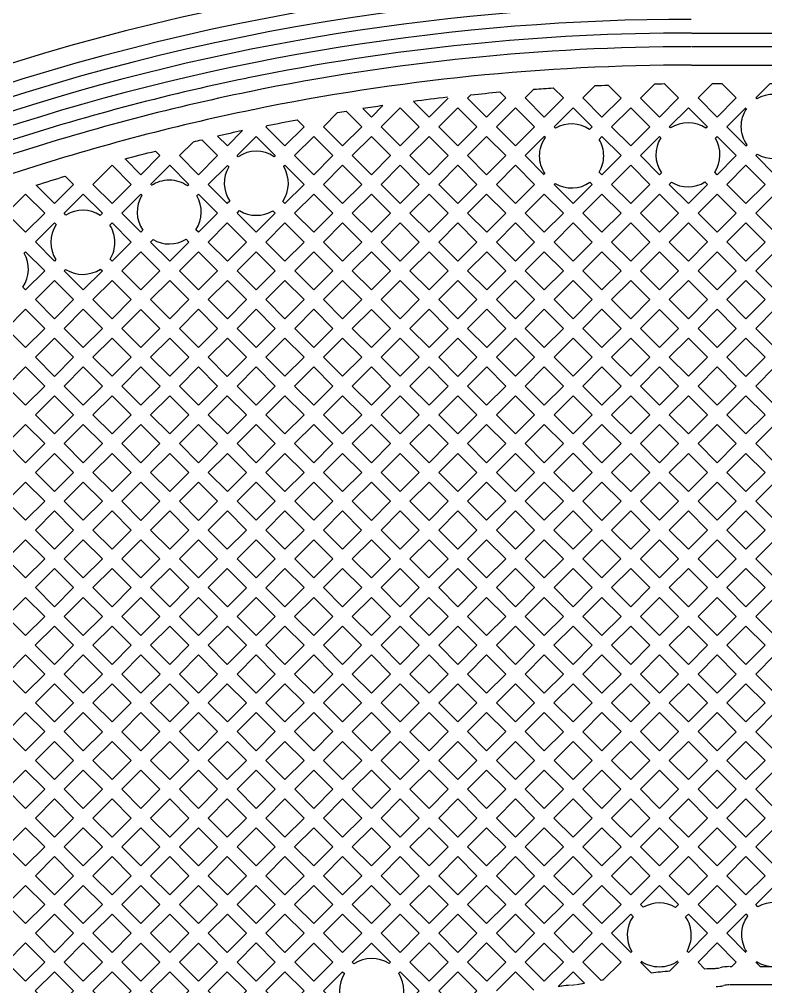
# Model space of a CAD drawing. Extents: x 1548 to 1929, y -174 to 95.
# Drawn here: x 1632.34 to 1636.48, y 47.54 to 52.91 of the extents above; entities that cross this region are included whole.
import ezdxf

# ---------------------------------------------------------------- set-up
doc = ezdxf.new("R2010")
doc.units = 0
doc.layers.add('gbr-dxf_layer0', color=7, linetype='Continuous')
doc.layers.add('gbr-outline-dxf_layer1', color=2, linetype='Continuous')

msp = doc.modelspace()

# ---------------------------------------------------------------- linework, layer by layer
at = {"layer": 'gbr-dxf_layer0'}
for p, q in [((1636.0673, 52.8322), (1664.4756, 52.8322)), ((1664.477, 52.756), (1636.0648, 52.756)), ((1636.0648, 52.6542), (1664.3457, 52.6542)), ((1636.3677, 52.4181), (1636.2617, 52.312)), ((1635.1427, 52.1521), (1635.2487, 52.0461)), ((1636.2618, 47.8363), (1636.3676, 47.7305))]:
    msp.add_line(p, q, dxfattribs=at)
at = {"layer": 'gbr-dxf_layer0', "linetype": 'Continuous'}
for points in [[(1584.3299, 51.7428), (1584.3299, 54.6766, -0.414217), (1585.1264, 55.4731), (1606.6578, 55.4731, -0.202307), (1617.3278, 50.9715, 0.202316), (1618.548, 50.4566), (1624.0479, 50.4566, 0.202311), (1625.2681, 50.9715, -0.202307), (1635.9381, 55.4731), (1666.9465, 55.4731, -0.414216), (1667.743, 54.6766), (1667.743, 46.8113, -0.038221), (1667.7432, 46.8055), (1667.7432, 43.6418)], [(1664.8334, 53.4093, 0.067841), (1664.7315, 53.3954), (1664.7247, 53.3936), (1664.5482, 53.3936, 0.196906), (1664.3886, 53.3268), (1664.3323, 53.2704, -0.047957), (1664.2718, 53.2389), (1636.0623, 53.2389, 0.202307), (1626.9926, 49.4125, -0.202284), (1624.1723, 48.2224), (1618.672, 48.2224, -0.202256), (1615.852, 49.4119)], [(1636.2617, 52.312), (1636.3676, 52.2061), (1636.3736, 52.2122, -0.154144), (1636.3414, 52.3143, -0.149782), (1636.3719, 52.4139)], [(1635.2532, 52.0506, -0.150181), (1635.2226, 52.1505, -0.153675), (1635.2546, 52.2523), (1635.2487, 52.2582), (1635.1427, 52.1521)], [(1633.0695, 51.9876, -0.14783), (1633.168, 52.0174, -0.153596), (1633.2698, 51.9854), (1633.2767, 51.9923), (1633.1707, 52.0983), (1633.0648, 51.9924)], [(1636.3716, 47.7344, -0.141509), (1636.3442, 47.8291, -0.156238), (1636.3773, 47.9324), (1636.3676, 47.9421), (1636.2618, 47.8363)], [(1635.782, 47.6764), (1635.8413, 47.6172, -0.006988), (1635.9455, 47.6279), (1635.9941, 47.6764)], [(1635.9891, 47.6814, -0.154978), (1635.8865, 47.6488, -0.151782), (1635.7858, 47.6801)], [(1636.1018, 47.6764), (1636.1383, 47.64, -0.0038), (1636.1948, 47.6417)], [(1635.3989, 47.549, -0.01157), (1635.4011, 47.5492), (1635.4217, 47.5522)], [(1663.6329, 47.5412), (1638.6513, 47.5412, -0.148649), (1638.6231, 47.5497), (1636.2771, 47.5497)]]:
    msp.add_lwpolyline(points, format="xyb", dxfattribs=at)
for points in [[(1634.8231, 52.4718), (1634.8411, 52.4898, -0.003384), (1635.0017, 52.5052), (1635.035, 52.4719), (1634.9289, 52.3659)], [(1635.1427, 52.4719), (1635.1914, 52.5206, -0.00227), (1635.2988, 52.528), (1635.3548, 52.472), (1635.2487, 52.3659)], [(1635.4625, 52.472), (1635.5312, 52.5406, -0.001525), (1635.6025, 52.5436), (1635.6744, 52.4718), (1635.5686, 52.366)], [(1635.7821, 52.4718), (1635.8612, 52.5508, -0.001158), (1635.9144, 52.5516), (1635.9941, 52.4719), (1635.888, 52.3659)], [(1636.4216, 52.4719), (1636.5022, 52.5526), (1636.5528, 52.5526), (1636.6334, 52.472), (1636.6213, 52.4598, 0.297284), (1636.4272, 52.4664)], [(1634.0239, 52.3122), (1634.1022, 52.3906, -0.001053), (1634.1495, 52.3983), (1634.2358, 52.3121), (1634.1299, 52.2062)], [(1635.3026, 52.312), (1635.4087, 52.4181), (1635.5147, 52.3121), (1635.5002, 52.2976, 0.288908), (1635.3107, 52.304)], [(1635.9419, 52.312), (1636.0479, 52.418), (1636.1539, 52.312), (1636.1455, 52.3036, 0.302568), (1635.9484, 52.3055)], [(1633.7042, 52.312), (1633.711, 52.3188, -0.00355), (1633.8773, 52.351), (1633.9161, 52.3122), (1633.8101, 52.2061)], [(1633.2246, 52.1522), (1633.3019, 52.2295, -0.001047), (1633.3482, 52.2404), (1633.4365, 52.1521), (1633.3306, 52.0462)], [(1633.5443, 52.1521), (1633.6503, 52.2581), (1633.7562, 52.1523), (1633.7502, 52.1463, 0.306618), (1633.5509, 52.1455)], [(1635.5526, 52.2423), (1635.5686, 52.2582), (1635.6744, 52.1523), (1635.5684, 52.0463), (1635.5539, 52.0608, 0.132984), (1635.5782, 52.1505, 0.136493)], [(1635.7822, 52.1523), (1635.888, 52.2581), (1635.895, 52.2512, 0.29795), (1635.8985, 52.0566), (1635.8882, 52.0463)], [(1636.1944, 52.0594, 0.287388), (1636.1979, 52.2482), (1636.2078, 52.2581), (1636.3137, 52.1523), (1636.2077, 52.0462)], [(1632.9238, 52.1334, -0.003633), (1633.0914, 52.1776), (1633.1168, 52.1522), (1633.0109, 52.0463)], [(1636.4215, 52.1523), (1636.4298, 52.1606, 0.28796), (1636.6188, 52.167), (1636.6335, 52.1523), (1636.5275, 52.0462)], [(1633.3844, 51.9923), (1633.4904, 52.0982), (1633.4986, 52.09, 0.290523), (1633.5035, 51.8995), (1633.4903, 51.8864)], [(1633.798, 51.8984, 0.294773), (1633.8029, 52.0912), (1633.8101, 52.0984), (1633.9161, 51.9924), (1633.81, 51.8863)], [(1632.4298, 51.9877, -0.003552), (1632.5916, 52.038), (1632.6372, 51.9924), (1632.5312, 51.8863)], [(1635.3026, 51.9922), (1635.3086, 51.9982, 0.296356), (1635.5022, 52.0047), (1635.5145, 51.9924), (1635.4085, 51.8863)], [(1635.9421, 51.9924), (1635.9539, 52.0042, 0.282803), (1636.1401, 52.006), (1636.1538, 51.9923), (1636.048, 51.8865)], [(1632.585, 51.8324), (1632.6911, 51.9385), (1632.7971, 51.8325), (1632.7851, 51.8205, 0.289199), (1632.5953, 51.8221)], [(1632.9048, 51.8325), (1633.0109, 51.9385), (1633.0166, 51.9328, 0.298793), (1633.0222, 51.7378), (1633.0108, 51.7265)], [(1633.316, 51.7411, 0.286475), (1633.3215, 51.9293), (1633.3306, 51.9384), (1633.4365, 51.8325), (1633.3305, 51.7266)], [(1633.5442, 51.8325), (1633.5585, 51.8468, 0.278778), (1633.7425, 51.8461), (1633.7562, 51.8325), (1633.6502, 51.7265)], [(1632.4253, 51.6728), (1632.5312, 51.7786), (1632.5407, 51.7691, 0.297292), (1632.5394, 51.5748), (1632.5314, 51.5667)], [(1632.8389, 51.7665), (1632.851, 51.7786), (1632.957, 51.6726), (1632.8509, 51.5665), (1632.8401, 51.5774, 0.139549), (1632.8668, 51.671, 0.142823)], [(1633.0647, 51.6726), (1633.0783, 51.6861, 0.276988), (1633.2612, 51.6882), (1633.2767, 51.6727), (1633.1706, 51.5667)], [(1632.3556, 51.4227, 0.287799), (1632.3641, 51.6115), (1632.3715, 51.6189), (1632.4775, 51.5129), (1632.3714, 51.4068)], [(1632.5852, 51.5129), (1632.5934, 51.521, 0.296174), (1632.787, 51.5227), (1632.797, 51.5127), (1632.6912, 51.4069)], [(1635.7821, 47.9962), (1635.8881, 48.1022), (1635.9941, 47.9962), (1635.9774, 47.9795, 0.271324), (1635.7976, 47.9806)], [(1636.4214, 47.996), (1636.5275, 48.1021), (1636.6334, 47.9962), (1636.6168, 47.9796, 0.276942), (1636.4339, 47.9836)], [(1635.6221, 47.8363), (1635.7282, 47.9423), (1635.7413, 47.9292, 0.296016), (1635.7337, 47.7358), (1635.7281, 47.7303)], [(1636.033, 47.9274), (1636.048, 47.9423), (1636.154, 47.8363), (1636.048, 47.7303), (1636.0405, 47.7378, 0.131643), (1636.0643, 47.8266, 0.151782)], [(1634.1836, 47.6764), (1634.2896, 47.7824), (1634.3955, 47.6765), (1634.3873, 47.6684, 0.297573), (1634.1929, 47.667)], [(1635.4623, 47.6765), (1635.5683, 47.7824), (1635.6743, 47.6764), (1635.5741, 47.5762, -0.001007), (1635.5644, 47.5745)], [(1634.0239, 47.5167), (1634.1297, 47.6225), (1634.1399, 47.6123, 0.288918), (1634.1416, 47.4226), (1634.1298, 47.4108)], [(1634.4394, 47.4206, 0.296444), (1634.4411, 47.6144), (1634.4494, 47.6226), (1634.5554, 47.5166), (1634.4494, 47.4106)], [(1634.6632, 47.5166), (1634.7692, 47.6227), (1634.8752, 47.5167), (1634.804, 47.4455, 0.001896), (1634.7467, 47.4331)]]:
    msp.add_lwpolyline(points, format="xyb", close=True, dxfattribs=at)
for points in [[(1636.1018, 52.4719), (1636.1825, 52.5526), (1636.2332, 52.5526), (1636.3139, 52.4719), (1636.2078, 52.3659)], [(1634.3435, 52.3121), (1634.4495, 52.418), (1634.5555, 52.312), (1634.4496, 52.2061)], [(1634.6633, 52.312), (1634.7692, 52.4179), (1634.8751, 52.312), (1634.7691, 52.2061)], [(1634.9828, 52.312), (1635.0889, 52.4181), (1635.1949, 52.312), (1635.0888, 52.206)], [(1635.6224, 52.3121), (1635.7282, 52.4179), (1635.8341, 52.312), (1635.7283, 52.2062)], [(1633.8639, 52.1523), (1633.97, 52.2583), (1634.076, 52.1523), (1633.97, 52.0462)], [(1634.1837, 52.1523), (1634.2897, 52.2582), (1634.3957, 52.1522), (1634.2898, 52.0463)], [(1634.5034, 52.1522), (1634.6094, 52.2581), (1634.7153, 52.1522), (1634.6093, 52.0463)], [(1634.823, 52.1522), (1634.9289, 52.2581), (1635.0349, 52.1521), (1634.929, 52.0462)], [(1632.745, 51.9924), (1632.851, 52.0984), (1632.957, 51.9924), (1632.851, 51.8863)], [(1634.0238, 51.9924), (1634.1299, 52.0984), (1634.2359, 51.9924), (1634.1298, 51.8864)], [(1634.3436, 51.9924), (1634.4496, 52.0983), (1634.5555, 51.9924), (1634.4495, 51.8865)], [(1634.6632, 51.9924), (1634.7691, 52.0983), (1634.8752, 51.9923), (1634.7692, 51.8864)], [(1634.9829, 51.9923), (1635.0888, 52.0983), (1635.1948, 51.9922), (1635.0889, 51.8863)], [(1635.6223, 51.9924), (1635.7283, 52.0984), (1635.8343, 51.9924), (1635.7283, 51.8864)], [(1636.2616, 51.9923), (1636.3676, 52.0984), (1636.4736, 51.9924), (1636.3676, 51.8863)], [(1632.2656, 51.8325), (1632.3714, 51.9383), (1632.4773, 51.8324), (1632.3715, 51.7266)], [(1633.8639, 51.8325), (1633.97, 51.9385), (1634.076, 51.8325), (1633.9699, 51.7264)], [(1634.1837, 51.8325), (1634.2898, 51.9385), (1634.3956, 51.8326), (1634.2896, 51.7266)], [(1634.5034, 51.8326), (1634.6093, 51.9385), (1634.7153, 51.8325), (1634.6094, 51.7266)], [(1634.8231, 51.8325), (1634.929, 51.9385), (1635.035, 51.8325), (1634.9291, 51.7265)], [(1635.1428, 51.8325), (1635.2487, 51.9384), (1635.3546, 51.8325), (1635.2487, 51.7266)], [(1635.4624, 51.8325), (1635.5684, 51.9385), (1635.6744, 51.8325), (1635.5684, 51.7265)], [(1635.7822, 51.8325), (1635.8882, 51.9385), (1635.9941, 51.8326), (1635.8881, 51.7266)], [(1636.1019, 51.8326), (1636.2077, 51.9385), (1636.3137, 51.8324), (1636.2079, 51.7266)], [(1636.4214, 51.8324), (1636.5275, 51.9385), (1636.6334, 51.8326), (1636.5273, 51.7266)], [(1633.3844, 51.6727), (1633.4903, 51.7786), (1633.5963, 51.6726), (1633.4904, 51.5667)], [(1633.7041, 51.6726), (1633.81, 51.7786), (1633.916, 51.6726), (1633.8101, 51.5666)], [(1634.0238, 51.6726), (1634.1298, 51.7786), (1634.2357, 51.6727), (1634.1297, 51.5667)], [(1634.3435, 51.6727), (1634.4495, 51.7787), (1634.5555, 51.6727), (1634.4495, 51.5667)], [(1634.6633, 51.6727), (1634.7692, 51.7786), (1634.8752, 51.6726), (1634.7693, 51.5667)], [(1634.983, 51.6726), (1635.0889, 51.7786), (1635.1948, 51.6727), (1635.0889, 51.5667)], [(1635.3026, 51.6727), (1635.4085, 51.7786), (1635.5145, 51.6726), (1635.4086, 51.5667)], [(1635.6223, 51.6726), (1635.7283, 51.7786), (1635.8342, 51.6727), (1635.7282, 51.5667)], [(1635.9419, 51.6727), (1636.048, 51.7788), (1636.154, 51.6728), (1636.048, 51.5667)], [(1636.2618, 51.6728), (1636.3676, 51.7786), (1636.4735, 51.6727), (1636.3676, 51.5669)], [(1632.9048, 51.5127), (1633.0108, 51.6187), (1633.1167, 51.5128), (1633.0107, 51.4068)], [(1633.2245, 51.5128), (1633.3305, 51.6188), (1633.4365, 51.5128), (1633.3305, 51.4068)], [(1633.5443, 51.5128), (1633.6502, 51.6188), (1633.7562, 51.5127), (1633.6503, 51.4068)], [(1633.864, 51.5127), (1633.9699, 51.6187), (1634.0758, 51.5128), (1633.9699, 51.4068)], [(1634.1836, 51.5128), (1634.2896, 51.6188), (1634.3956, 51.5128), (1634.2896, 51.4068)], [(1634.5034, 51.5128), (1634.6094, 51.6188), (1634.7154, 51.5128), (1634.6094, 51.4068)], [(1634.8232, 51.5128), (1634.9291, 51.6188), (1635.035, 51.5129), (1634.9291, 51.4069)], [(1635.1428, 51.5129), (1635.2487, 51.6188), (1635.3547, 51.5128), (1635.2488, 51.4068)], [(1635.4625, 51.5128), (1635.5684, 51.6187), (1635.6743, 51.5128), (1635.5684, 51.4069)], [(1635.782, 51.5128), (1635.8881, 51.6188), (1635.9941, 51.5128), (1635.888, 51.4068)], [(1636.1018, 51.5128), (1636.2079, 51.6189), (1636.3138, 51.513), (1636.2077, 51.4069)], [(1636.4215, 51.513), (1636.5273, 51.6188), (1636.6333, 51.5128), (1636.5275, 51.407)], [(1632.4253, 51.3529), (1632.5314, 51.459), (1632.6374, 51.353), (1632.5313, 51.2469)], [(1632.7451, 51.353), (1632.8509, 51.4588), (1632.9568, 51.3529), (1632.851, 51.2471)], [(1633.0646, 51.3529), (1633.1706, 51.4589), (1633.2766, 51.3529), (1633.1706, 51.2469)], [(1633.3844, 51.3529), (1633.4904, 51.459), (1633.5964, 51.353), (1633.4904, 51.2469)], [(1633.7042, 51.353), (1633.8101, 51.4589), (1633.916, 51.353), (1633.8101, 51.2471)], [(1634.0238, 51.353), (1634.1297, 51.4589), (1634.2357, 51.3529), (1634.1298, 51.247)], [(1634.3435, 51.3529), (1634.4495, 51.4589), (1634.5555, 51.3529), (1634.4495, 51.2469)], [(1634.6633, 51.3529), (1634.7693, 51.4589), (1634.8752, 51.353), (1634.7692, 51.247)], [(1634.9829, 51.353), (1635.0889, 51.459), (1635.1949, 51.353), (1635.089, 51.247)], [(1635.3027, 51.353), (1635.4086, 51.4589), (1635.5145, 51.353), (1635.4085, 51.2471)], [(1635.6222, 51.353), (1635.7282, 51.4589), (1635.8342, 51.3529), (1635.7283, 51.247)], [(1635.9419, 51.3529), (1636.048, 51.459), (1636.1538, 51.3531), (1636.0478, 51.247)], [(1636.2616, 51.3531), (1636.3676, 51.4591), (1636.4737, 51.3531), (1636.3676, 51.2471)], [(1632.2654, 51.193), (1632.3714, 51.2991), (1632.4774, 51.1931), (1632.3714, 51.087)], [(1632.5852, 51.1931), (1632.6912, 51.2991), (1632.7971, 51.1932), (1632.6911, 51.0872)], [(1632.9049, 51.1932), (1633.0107, 51.299), (1633.1167, 51.193), (1633.0109, 51.0872)], [(1633.2245, 51.193), (1633.3305, 51.2991), (1633.4365, 51.193), (1633.3305, 51.087)], [(1633.5443, 51.193), (1633.6503, 51.2991), (1633.7562, 51.1932), (1633.6502, 51.0871)], [(1633.864, 51.1932), (1633.9699, 51.2991), (1634.0759, 51.1931), (1633.97, 51.0872)], [(1634.1836, 51.1931), (1634.2896, 51.299), (1634.3956, 51.193), (1634.2896, 51.0871)], [(1634.5033, 51.193), (1634.6094, 51.2991), (1634.7153, 51.1932), (1634.6093, 51.0871)], [(1634.8231, 51.1932), (1634.9291, 51.2992), (1635.0351, 51.1931), (1634.9291, 51.0871)], [(1635.1428, 51.1931), (1635.2488, 51.2991), (1635.3547, 51.1932), (1635.2487, 51.0873)], [(1635.4624, 51.1932), (1635.5684, 51.2991), (1635.6744, 51.1931), (1635.5684, 51.0872)], [(1635.7821, 51.1931), (1635.888, 51.299), (1635.9939, 51.1932), (1635.888, 51.0872)], [(1636.1017, 51.1932), (1636.2077, 51.2992), (1636.3137, 51.1932), (1636.2077, 51.0871)], [(1636.4215, 51.1932), (1636.5275, 51.2992), (1636.6336, 51.1932), (1636.5275, 51.0872)], [(1632.4253, 51.0332), (1632.5313, 51.1392), (1632.6372, 51.0333), (1632.5312, 50.9272)], [(1632.745, 51.0333), (1632.851, 51.1393), (1632.957, 51.0333), (1632.851, 50.9273)], [(1633.0648, 51.0333), (1633.1706, 51.1391), (1633.2766, 51.0331), (1633.1708, 50.9273)], [(1633.3843, 51.0331), (1633.4904, 51.1392), (1633.5963, 51.0333), (1633.4903, 50.9272)], [(1633.7041, 51.0333), (1633.8101, 51.1393), (1633.9161, 51.0333), (1633.81, 50.9273)], [(1634.0238, 51.0333), (1634.1298, 51.1392), (1634.2358, 51.0332), (1634.1299, 50.9273)], [(1634.3435, 51.0332), (1634.4495, 51.1391), (1634.5554, 51.0332), (1634.4494, 50.9273)], [(1634.6631, 51.0332), (1634.7692, 51.1393), (1634.8752, 51.0333), (1634.7691, 50.9272)], [(1634.9829, 51.0333), (1635.0889, 51.1393), (1635.1948, 51.0334), (1635.0888, 50.9274)], [(1635.3026, 51.0334), (1635.4085, 51.1393), (1635.5146, 51.0333), (1635.4086, 50.9274)], [(1635.6223, 51.0333), (1635.7283, 51.1392), (1635.8341, 51.0334), (1635.7282, 50.9274)], [(1635.9419, 51.0334), (1636.0478, 51.1393), (1636.1538, 51.0333), (1636.0479, 50.9273)], [(1636.2616, 51.0333), (1636.3676, 51.1393), (1636.4736, 51.0333), (1636.3676, 50.9272)], [(1632.2655, 50.8734), (1632.3714, 50.9793), (1632.4773, 50.8734), (1632.3714, 50.7675)], [(1632.5851, 50.8734), (1632.6911, 50.9794), (1632.7971, 50.8734), (1632.691, 50.7674)], [(1632.9048, 50.8734), (1633.0109, 50.9794), (1633.1169, 50.8734), (1633.0109, 50.7674)], [(1633.2247, 50.8734), (1633.3305, 50.9792), (1633.4364, 50.8733), (1633.3306, 50.7675)], [(1633.5441, 50.8733), (1633.6502, 50.9794), (1633.7562, 50.8734), (1633.6501, 50.7674)], [(1633.8639, 50.8734), (1633.97, 50.9794), (1634.076, 50.8734), (1633.9699, 50.7674)], [(1634.1837, 50.8734), (1634.2896, 50.9793), (1634.3956, 50.8734), (1634.2896, 50.7675)], [(1634.5033, 50.8734), (1634.6093, 50.9794), (1634.7153, 50.8733), (1634.6093, 50.7674)], [(1634.823, 50.8733), (1634.9291, 50.9794), (1635.035, 50.8735), (1634.9289, 50.7675)], [(1635.1427, 50.8735), (1635.2487, 50.9795), (1635.3547, 50.8735), (1635.2487, 50.7675)], [(1635.4625, 50.8735), (1635.5684, 50.9794), (1635.6743, 50.8735), (1635.5684, 50.7676)], [(1635.7821, 50.8735), (1635.888, 50.9795), (1635.994, 50.8735), (1635.8881, 50.7675)], [(1636.1018, 50.8735), (1636.2077, 50.9794), (1636.3137, 50.8734), (1636.2078, 50.7675)], [(1636.4215, 50.8734), (1636.5275, 50.9794), (1636.6334, 50.8735), (1636.5274, 50.7675)], [(1632.4253, 50.7136), (1632.5312, 50.8195), (1632.6372, 50.7135), (1632.5313, 50.6076)], [(1632.7449, 50.7135), (1632.851, 50.8195), (1632.957, 50.7135), (1632.8509, 50.6075)], [(1633.0647, 50.7135), (1633.1708, 50.8196), (1633.2767, 50.7136), (1633.1706, 50.6076)], [(1633.3844, 50.7136), (1633.4903, 50.8195), (1633.5962, 50.7135), (1633.4904, 50.6077)], [(1633.704, 50.7135), (1633.81, 50.8195), (1633.9161, 50.7135), (1633.81, 50.6075)], [(1634.0238, 50.7135), (1634.1299, 50.8195), (1634.2358, 50.7136), (1634.1297, 50.6076)], [(1634.3435, 50.7136), (1634.4494, 50.8195), (1634.5554, 50.7135), (1634.4495, 50.6076)], [(1634.6632, 50.7135), (1634.7691, 50.8195), (1634.875, 50.7136), (1634.7691, 50.6076)], [(1634.9828, 50.7136), (1635.0888, 50.8196), (1635.1948, 50.7136), (1635.0888, 50.6076)], [(1635.3026, 50.7136), (1635.4086, 50.8196), (1635.5145, 50.7137), (1635.4085, 50.6077)], [(1635.6222, 50.7137), (1635.7282, 50.8197), (1635.8342, 50.7136), (1635.7283, 50.6077)], [(1635.942, 50.7136), (1636.0479, 50.8196), (1636.1539, 50.7136), (1636.048, 50.6076)], [(1636.2617, 50.7136), (1636.3676, 50.8195), (1636.4735, 50.7136), (1636.3676, 50.6077)], [(1632.2655, 50.5538), (1632.3714, 50.6597), (1632.4774, 50.5537), (1632.3714, 50.4478)], [(1632.5851, 50.5537), (1632.691, 50.6596), (1632.7971, 50.5536), (1632.6911, 50.4477)], [(1632.9048, 50.5536), (1633.0109, 50.6596), (1633.1168, 50.5537), (1633.0107, 50.4477)], [(1633.2245, 50.5537), (1633.3306, 50.6598), (1633.4365, 50.5538), (1633.3305, 50.4477)], [(1633.5443, 50.5538), (1633.6501, 50.6596), (1633.7561, 50.5536), (1633.6503, 50.4478)], [(1633.8639, 50.5536), (1633.9699, 50.6596), (1634.0758, 50.5537), (1633.9698, 50.4477)], [(1634.1836, 50.5537), (1634.2896, 50.6597), (1634.3957, 50.5537), (1634.2896, 50.4477)], [(1634.5034, 50.5537), (1634.6093, 50.6596), (1634.7152, 50.5538), (1634.6093, 50.4478)], [(1634.823, 50.5538), (1634.9289, 50.6597), (1635.0349, 50.5537), (1634.929, 50.4477)], [(1635.1427, 50.5537), (1635.2487, 50.6597), (1635.3546, 50.5538), (1635.2486, 50.4478)], [(1635.4624, 50.5538), (1635.5684, 50.6598), (1635.6744, 50.5538), (1635.5684, 50.4478)], [(1635.7821, 50.5538), (1635.8881, 50.6598), (1635.9941, 50.5538), (1635.8881, 50.4478)], [(1636.1019, 50.5538), (1636.2078, 50.6597), (1636.3137, 50.5538), (1636.2078, 50.4479)], [(1636.4214, 50.5538), (1636.5274, 50.6597), (1636.6334, 50.5537), (1636.5275, 50.4478)], [(1632.4253, 50.3939), (1632.5313, 50.4998), (1632.6373, 50.3938), (1632.5313, 50.2879)], [(1632.745, 50.3938), (1632.8509, 50.4997), (1632.9569, 50.3938), (1632.8509, 50.2879)], [(1633.0646, 50.3938), (1633.1706, 50.4998), (1633.2766, 50.3939), (1633.1706, 50.2878)], [(1633.3844, 50.3939), (1633.4904, 50.4999), (1633.5964, 50.3939), (1633.4904, 50.2879)], [(1633.7042, 50.3939), (1633.81, 50.4997), (1633.9159, 50.3938), (1633.8101, 50.288)], [(1634.0237, 50.3938), (1634.1297, 50.4998), (1634.2357, 50.3938), (1634.1297, 50.2878)], [(1634.3435, 50.3938), (1634.4495, 50.4999), (1634.5554, 50.394), (1634.4494, 50.2879)], [(1634.6632, 50.394), (1634.7691, 50.4999), (1634.8751, 50.3939), (1634.7692, 50.288)], [(1634.9829, 50.3939), (1635.0888, 50.4998), (1635.1947, 50.3939), (1635.0888, 50.288)], [(1635.3025, 50.3939), (1635.4085, 50.5), (1635.5145, 50.3939), (1635.4085, 50.2879)], [(1635.6223, 50.3939), (1635.7282, 50.4999), (1635.8343, 50.3939), (1635.7283, 50.2879)], [(1635.942, 50.3939), (1636.048, 50.4999), (1636.1539, 50.394), (1636.0479, 50.288)], [(1636.2616, 50.394), (1636.3676, 50.4999), (1636.4736, 50.3939), (1636.3676, 50.288)], [(1632.2655, 50.2341), (1632.3714, 50.34), (1632.4774, 50.234), (1632.3715, 50.1281)], [(1632.5852, 50.234), (1632.6911, 50.3399), (1632.7971, 50.234), (1632.6911, 50.1281)], [(1632.9048, 50.234), (1633.0107, 50.3399), (1633.1167, 50.234), (1633.0108, 50.128)], [(1633.2245, 50.234), (1633.3305, 50.34), (1633.4365, 50.234), (1633.3305, 50.1279)], [(1633.5443, 50.234), (1633.6503, 50.34), (1633.7562, 50.2341), (1633.6502, 50.1281)], [(1633.864, 50.2341), (1633.9698, 50.3399), (1634.0758, 50.2339), (1633.97, 50.1281)], [(1634.1836, 50.2339), (1634.2896, 50.3399), (1634.3955, 50.234), (1634.2895, 50.128)], [(1634.5033, 50.234), (1634.6093, 50.3401), (1634.7153, 50.2341), (1634.6093, 50.128)], [(1634.8231, 50.2341), (1634.929, 50.34), (1635.0349, 50.2341), (1634.929, 50.1282)], [(1635.1426, 50.2341), (1635.2486, 50.34), (1635.3546, 50.234), (1635.2486, 50.1281)], [(1635.4623, 50.234), (1635.5684, 50.3401), (1635.6744, 50.234), (1635.5684, 50.128)], [(1635.7822, 50.234), (1635.8881, 50.34), (1635.994, 50.2341), (1635.888, 50.1282)], [(1636.1018, 50.2341), (1636.2078, 50.3401), (1636.3138, 50.2341), (1636.2078, 50.1281)], [(1636.4215, 50.2341), (1636.5275, 50.34), (1636.6335, 50.234), (1636.5275, 50.1281)], [(1632.4254, 50.0742), (1632.5313, 50.1801), (1632.6372, 50.0742), (1632.5313, 49.9683)], [(1632.745, 50.0742), (1632.8509, 50.1801), (1632.9569, 50.0742), (1632.851, 49.9682)], [(1633.0647, 50.0742), (1633.1706, 50.1801), (1633.2766, 50.0741), (1633.1707, 49.9682)], [(1633.3844, 50.0741), (1633.4904, 50.1801), (1633.5963, 50.0742), (1633.4903, 49.9681)], [(1633.7041, 50.0742), (1633.8101, 50.1802), (1633.9161, 50.0742), (1633.8101, 49.9682)], [(1634.0239, 50.0742), (1634.1297, 50.18), (1634.2356, 50.0741), (1634.1298, 49.9683)], [(1634.3433, 50.0741), (1634.4494, 50.1802), (1634.5554, 50.0742), (1634.4494, 49.9681)], [(1634.6632, 50.0742), (1634.7692, 50.1802), (1634.8751, 50.0743), (1634.769, 49.9683)], [(1634.9828, 50.0743), (1635.0888, 50.1802), (1635.1948, 50.0742), (1635.0889, 49.9683)], [(1635.3025, 50.0742), (1635.4085, 50.1801), (1635.5145, 50.0741), (1635.4085, 49.9682)], [(1635.6222, 50.0741), (1635.7283, 50.1802), (1635.8342, 50.0743), (1635.7281, 49.9682)], [(1635.9419, 50.0743), (1636.0479, 50.1803), (1636.1539, 50.0742), (1636.0479, 49.9683)], [(1636.2617, 50.0742), (1636.3676, 50.1802), (1636.4737, 50.0742), (1636.3677, 49.9682)], [(1632.2655, 49.9143), (1632.3715, 50.0203), (1632.4775, 49.9144), (1632.3714, 49.8084)], [(1632.5852, 49.9144), (1632.6911, 50.0203), (1632.7971, 49.9143), (1632.6912, 49.8084)], [(1632.9049, 49.9143), (1633.0108, 50.0203), (1633.1168, 49.9143), (1633.0109, 49.8083)], [(1633.2246, 49.9143), (1633.3305, 50.0202), (1633.4364, 49.9143), (1633.3305, 49.8083)], [(1633.5442, 49.9143), (1633.6502, 50.0203), (1633.7562, 49.9143), (1633.6502, 49.8082)], [(1633.864, 49.9143), (1633.97, 50.0203), (1634.0759, 49.9144), (1633.9699, 49.8084)], [(1634.1837, 49.9144), (1634.2895, 50.0202), (1634.3955, 49.9142), (1634.2897, 49.8084)], [(1634.5032, 49.9142), (1634.6093, 50.0203), (1634.7152, 49.9144), (1634.6091, 49.8083)], [(1634.8229, 49.9144), (1634.929, 50.0204), (1635.035, 49.9144), (1634.9289, 49.8084)], [(1635.1427, 49.9144), (1635.2486, 50.0203), (1635.3547, 49.9143), (1635.2487, 49.8084)], [(1635.4624, 49.9143), (1635.5684, 50.0202), (1635.6742, 49.9144), (1635.5683, 49.8084)], [(1635.782, 49.9144), (1635.888, 50.0204), (1635.9941, 49.9144), (1635.888, 49.8083)], [(1636.1018, 49.9144), (1636.2078, 50.0204), (1636.3138, 49.9143), (1636.2078, 49.8084)], [(1636.4216, 49.9143), (1636.5275, 50.0203), (1636.6334, 49.9144), (1636.5274, 49.8085)], [(1632.4253, 49.7545), (1632.5313, 49.8605), (1632.6373, 49.7546), (1632.5313, 49.6485)], [(1632.7451, 49.7546), (1632.851, 49.8605), (1632.957, 49.7545), (1632.8511, 49.6485)], [(1633.0647, 49.7545), (1633.1707, 49.8604), (1633.2766, 49.7545), (1633.1707, 49.6485)], [(1633.3844, 49.7545), (1633.4903, 49.8604), (1633.5963, 49.7544), (1633.4904, 49.6485)], [(1633.7041, 49.7544), (1633.8101, 49.8604), (1633.916, 49.7545), (1633.8099, 49.6485)], [(1634.0237, 49.7545), (1634.1298, 49.8606), (1634.2358, 49.7545), (1634.1298, 49.6485)], [(1634.3435, 49.7545), (1634.4494, 49.8604), (1634.5552, 49.7545), (1634.4494, 49.6487)], [(1634.663, 49.7545), (1634.769, 49.8605), (1634.8751, 49.7545), (1634.769, 49.6485)], [(1634.9828, 49.7545), (1635.0889, 49.8605), (1635.1949, 49.7545), (1635.0888, 49.6485)], [(1635.3026, 49.7545), (1635.4085, 49.8604), (1635.5144, 49.7545), (1635.4085, 49.6486)], [(1635.6222, 49.7545), (1635.7281, 49.8605), (1635.8341, 49.7545), (1635.7282, 49.6485)], [(1635.9419, 49.7545), (1636.0479, 49.8605), (1636.1539, 49.7545), (1636.0479, 49.6485)], [(1636.2617, 49.7545), (1636.3677, 49.8605), (1636.4736, 49.7546), (1636.3676, 49.6486)], [(1632.2654, 49.5946), (1632.3714, 49.7006), (1632.4774, 49.5946), (1632.3713, 49.4886)], [(1632.5851, 49.5946), (1632.6912, 49.7007), (1632.7972, 49.5947), (1632.6912, 49.4886)], [(1632.905, 49.5947), (1633.0109, 49.7006), (1633.1168, 49.5947), (1633.0109, 49.4887)], [(1633.2246, 49.5947), (1633.3305, 49.7006), (1633.4365, 49.5946), (1633.3306, 49.4886)], [(1633.5443, 49.5946), (1633.6502, 49.7005), (1633.7561, 49.5946), (1633.6502, 49.4887)], [(1633.8638, 49.5946), (1633.9699, 49.7006), (1634.0759, 49.5946), (1633.9698, 49.4886)], [(1634.1836, 49.5946), (1634.2897, 49.7007), (1634.3956, 49.5948), (1634.2895, 49.4887)], [(1634.5033, 49.5948), (1634.6091, 49.7006), (1634.7151, 49.5946), (1634.6093, 49.4888)], [(1634.8229, 49.5946), (1634.9289, 49.7006), (1635.035, 49.5946), (1634.9289, 49.4886)], [(1635.1427, 49.5946), (1635.2487, 49.7006), (1635.3546, 49.5948), (1635.2486, 49.4887)], [(1635.4624, 49.5948), (1635.5683, 49.7007), (1635.6743, 49.5947), (1635.5684, 49.4887)], [(1635.7821, 49.5947), (1635.888, 49.7006), (1635.994, 49.5946), (1635.8881, 49.4886)], [(1636.1018, 49.5946), (1636.2078, 49.7006), (1636.3137, 49.5947), (1636.2077, 49.4887)], [(1636.4215, 49.5947), (1636.5274, 49.7007), (1636.6335, 49.5947), (1636.5275, 49.4887)], [(1632.4252, 49.4347), (1632.5313, 49.5408), (1632.6373, 49.4348), (1632.5312, 49.3287)], [(1632.745, 49.4348), (1632.8511, 49.5408), (1632.957, 49.4349), (1632.851, 49.3288)], [(1633.0648, 49.4349), (1633.1707, 49.5408), (1633.2767, 49.4348), (1633.1708, 49.3288)], [(1633.3844, 49.4348), (1633.4904, 49.5407), (1633.5963, 49.4348), (1633.4903, 49.3289)], [(1633.704, 49.4348), (1633.8099, 49.5407), (1633.916, 49.4347), (1633.81, 49.3288)], [(1634.0237, 49.4347), (1634.1298, 49.5407), (1634.2356, 49.4349), (1634.1296, 49.3288)], [(1634.3434, 49.4349), (1634.4494, 49.5409), (1634.5554, 49.4349), (1634.4494, 49.3288)], [(1634.6632, 49.4349), (1634.769, 49.5407), (1634.875, 49.4347), (1634.7692, 49.3289)], [(1634.9828, 49.4347), (1635.0888, 49.5407), (1635.1947, 49.4348), (1635.0887, 49.3288)], [(1635.3025, 49.4348), (1635.4085, 49.5409), (1635.5145, 49.4349), (1635.4085, 49.3288)], [(1635.6223, 49.4349), (1635.7282, 49.5408), (1635.8342, 49.4348), (1635.7283, 49.3288)], [(1635.942, 49.4348), (1636.0479, 49.5407), (1636.1538, 49.4348), (1636.0479, 49.3289)], [(1636.2616, 49.4348), (1636.3676, 49.5408), (1636.4736, 49.4348), (1636.3676, 49.3288)], [(1632.2655, 49.275), (1632.3713, 49.3808), (1632.4774, 49.2748), (1632.3715, 49.169)], [(1632.5851, 49.2748), (1632.6912, 49.3809), (1632.7971, 49.2749), (1632.691, 49.1689)], [(1632.9048, 49.2749), (1633.0109, 49.381), (1633.1169, 49.275), (1633.0109, 49.1689)], [(1633.2247, 49.275), (1633.3306, 49.3809), (1633.4365, 49.275), (1633.3305, 49.1691)], [(1633.5442, 49.275), (1633.6502, 49.3809), (1633.7562, 49.2749), (1633.6502, 49.169)], [(1633.8639, 49.2749), (1633.9698, 49.3808), (1634.0757, 49.2749), (1633.9698, 49.169)], [(1634.1835, 49.2749), (1634.2895, 49.381), (1634.3955, 49.275), (1634.2895, 49.1689)], [(1634.5033, 49.275), (1634.6093, 49.381), (1634.7153, 49.275), (1634.6093, 49.169)], [(1634.8231, 49.275), (1634.9289, 49.3808), (1635.0348, 49.2749), (1634.929, 49.1691)], [(1635.1426, 49.2749), (1635.2486, 49.381), (1635.3546, 49.2749), (1635.2486, 49.1689)], [(1635.4624, 49.2749), (1635.5684, 49.381), (1635.6744, 49.275), (1635.5684, 49.1689)], [(1635.7822, 49.275), (1635.8881, 49.3809), (1635.994, 49.275), (1635.8881, 49.1691)], [(1636.1017, 49.275), (1636.2077, 49.3809), (1636.3137, 49.2749), (1636.2078, 49.169)], [(1636.4214, 49.2749), (1636.5275, 49.381), (1636.6335, 49.2749), (1636.5275, 49.1689)], [(1632.4254, 49.1151), (1632.5312, 49.221), (1632.6372, 49.115), (1632.5314, 49.0092)], [(1632.7449, 49.115), (1632.851, 49.2211), (1632.957, 49.115), (1632.8509, 49.009)], [(1633.0647, 49.115), (1633.1708, 49.2211), (1633.2767, 49.1152), (1633.1706, 49.0092)], [(1633.3844, 49.1152), (1633.4903, 49.2211), (1633.5963, 49.1151), (1633.4904, 49.0092)], [(1633.7041, 49.1151), (1633.81, 49.221), (1633.9159, 49.1152), (1633.81, 49.0092)], [(1634.0237, 49.1152), (1634.1296, 49.2211), (1634.2356, 49.1151), (1634.1297, 49.0091)], [(1634.3434, 49.1151), (1634.4494, 49.2211), (1634.5554, 49.1151), (1634.4494, 49.009)], [(1634.6632, 49.1151), (1634.7692, 49.2211), (1634.8751, 49.1152), (1634.7691, 49.0092)], [(1634.9829, 49.1152), (1635.0887, 49.221), (1635.1947, 49.115), (1635.0889, 49.0092)], [(1635.3025, 49.115), (1635.4085, 49.2211), (1635.5145, 49.115), (1635.4085, 49.009)], [(1635.6223, 49.115), (1635.7283, 49.2211), (1635.8342, 49.1152), (1635.7281, 49.0092)], [(1635.9419, 49.1152), (1636.0479, 49.2211), (1636.1539, 49.1151), (1636.048, 49.0092)], [(1636.2616, 49.1151), (1636.3676, 49.221), (1636.4736, 49.115), (1636.3676, 49.0091)], [(1632.2655, 48.9552), (1632.3715, 49.0613), (1632.4775, 48.9553), (1632.3714, 48.8493)], [(1632.5852, 48.9553), (1632.691, 49.0611), (1632.7971, 48.9551), (1632.6912, 48.8493)], [(1632.9048, 48.9551), (1633.0109, 49.0612), (1633.1167, 48.9553), (1633.0107, 48.8492)], [(1633.2245, 48.9553), (1633.3305, 49.0613), (1633.4366, 48.9553), (1633.3305, 48.8493)], [(1633.5443, 48.9553), (1633.6502, 49.0612), (1633.7561, 48.9553), (1633.6502, 48.8494)], [(1633.8639, 48.9553), (1633.9698, 49.0613), (1634.0758, 48.9553), (1633.9699, 48.8493)], [(1634.1836, 48.9553), (1634.2895, 49.0612), (1634.3955, 48.9552), (1634.2896, 48.8492)], [(1634.5033, 48.9552), (1634.6093, 49.0612), (1634.7152, 48.9553), (1634.6092, 48.8493)], [(1634.823, 48.9553), (1634.929, 49.0613), (1635.035, 48.9553), (1634.929, 48.8493)], [(1635.1428, 48.9553), (1635.2486, 49.0611), (1635.3546, 48.9551), (1635.2488, 48.8493)], [(1635.4623, 48.9551), (1635.5684, 49.0612), (1635.6743, 48.9553), (1635.5682, 48.8492)], [(1635.782, 48.9553), (1635.8881, 49.0613), (1635.9941, 48.9553), (1635.888, 48.8493)], [(1636.1018, 48.9553), (1636.2078, 49.0612), (1636.3138, 48.9552), (1636.2079, 48.8493)], [(1636.4215, 48.9552), (1636.5275, 49.0611), (1636.6333, 48.9553), (1636.5274, 48.8493)], [(1632.4253, 48.7954), (1632.5314, 48.9015), (1632.6374, 48.7954), (1632.5313, 48.6894)], [(1632.7451, 48.7954), (1632.8509, 48.9013), (1632.9568, 48.7954), (1632.851, 48.6896)], [(1633.0646, 48.7954), (1633.1706, 48.9014), (1633.2766, 48.7954), (1633.1706, 48.6894)], [(1633.3844, 48.7954), (1633.4904, 48.9014), (1633.5963, 48.7955), (1633.4903, 48.6895)], [(1633.7041, 48.7955), (1633.81, 48.9015), (1633.916, 48.7954), (1633.8101, 48.6895)], [(1634.0238, 48.7954), (1634.1297, 48.9014), (1634.2357, 48.7954), (1634.1298, 48.6894)], [(1634.3435, 48.7954), (1634.4494, 48.9013), (1634.5553, 48.7954), (1634.4494, 48.6895)], [(1634.663, 48.7954), (1634.7691, 48.9014), (1634.8751, 48.7954), (1634.769, 48.6894)], [(1634.9828, 48.7954), (1635.0889, 48.9015), (1635.1949, 48.7954), (1635.0889, 48.6894)], [(1635.3027, 48.7954), (1635.4085, 48.9013), (1635.5144, 48.7954), (1635.4085, 48.6896)], [(1635.6221, 48.7954), (1635.7281, 48.9014), (1635.8342, 48.7954), (1635.7281, 48.6894)], [(1635.9419, 48.7954), (1636.048, 48.9014), (1636.154, 48.7954), (1636.0479, 48.6894)], [(1636.2617, 48.7954), (1636.3676, 48.9013), (1636.4735, 48.7954), (1636.3676, 48.6895)], [(1632.2654, 48.6355), (1632.3714, 48.7415), (1632.4775, 48.6355), (1632.3714, 48.5295)], [(1632.5852, 48.6355), (1632.6912, 48.7416), (1632.7971, 48.6357), (1632.6911, 48.5296)], [(1632.9049, 48.6357), (1633.0107, 48.7415), (1633.1167, 48.6355), (1633.0109, 48.5297)], [(1633.2245, 48.6355), (1633.3305, 48.7415), (1633.4364, 48.6356), (1633.3304, 48.5296)], [(1633.5442, 48.6356), (1633.6502, 48.7417), (1633.7562, 48.6357), (1633.6502, 48.5296)], [(1633.864, 48.6357), (1633.9699, 48.7416), (1634.0759, 48.6355), (1633.97, 48.5296)], [(1634.1837, 48.6355), (1634.2896, 48.7415), (1634.3955, 48.6356), (1634.2895, 48.5297)], [(1634.5032, 48.6356), (1634.6092, 48.7415), (1634.7152, 48.6355), (1634.6093, 48.5296)], [(1634.8229, 48.6355), (1634.929, 48.7415), (1635.035, 48.6355), (1634.9289, 48.5295)], [(1635.1427, 48.6355), (1635.2488, 48.7416), (1635.3547, 48.6357), (1635.2486, 48.5296)], [(1635.4624, 48.6357), (1635.5682, 48.7415), (1635.6742, 48.6355), (1635.5684, 48.5297)], [(1635.782, 48.6355), (1635.888, 48.7415), (1635.9941, 48.6355), (1635.888, 48.5295)], [(1636.1018, 48.6355), (1636.2079, 48.7415), (1636.3137, 48.6356), (1636.2077, 48.5296)], [(1636.4215, 48.6356), (1636.5274, 48.7416), (1636.6334, 48.6355), (1636.5275, 48.5296)], [(1632.4253, 48.4756), (1632.5313, 48.5816), (1632.6372, 48.4758), (1632.5312, 48.3697)], [(1632.745, 48.4758), (1632.851, 48.5818), (1632.957, 48.4758), (1632.851, 48.3697)], [(1633.0648, 48.4758), (1633.1706, 48.5816), (1633.2765, 48.4757), (1633.1707, 48.3699)], [(1633.3842, 48.4757), (1633.4903, 48.5817), (1633.5963, 48.4757), (1633.4903, 48.3697)], [(1633.7041, 48.4757), (1633.8101, 48.5818), (1633.9161, 48.4758), (1633.8101, 48.3697)], [(1634.0239, 48.4758), (1634.1298, 48.5817), (1634.2357, 48.4758), (1634.1298, 48.3699)], [(1634.3434, 48.4758), (1634.4494, 48.5817), (1634.5554, 48.4757), (1634.4494, 48.3698)], [(1634.6631, 48.4757), (1634.769, 48.5816), (1634.8751, 48.4756), (1634.7691, 48.3697)], [(1634.9828, 48.4756), (1635.0889, 48.5816), (1635.1947, 48.4758), (1635.0887, 48.3697)], [(1635.3025, 48.4758), (1635.4085, 48.5818), (1635.5146, 48.4758), (1635.4085, 48.3697)], [(1635.6223, 48.4758), (1635.7281, 48.5816), (1635.8341, 48.4756), (1635.7283, 48.3698)], [(1635.9419, 48.4756), (1636.0479, 48.5816), (1636.1538, 48.4757), (1636.0478, 48.3697)], [(1636.2616, 48.4757), (1636.3676, 48.5818), (1636.4736, 48.4758), (1636.3676, 48.3697)], [(1632.2655, 48.3158), (1632.3714, 48.4217), (1632.4773, 48.3158), (1632.3714, 48.2099)], [(1632.5851, 48.3158), (1632.6911, 48.4219), (1632.7971, 48.3159), (1632.6911, 48.2098)], [(1632.9049, 48.3159), (1633.0109, 48.4219), (1633.1168, 48.316), (1633.0108, 48.21)], [(1633.2246, 48.316), (1633.3304, 48.4218), (1633.4364, 48.3158), (1633.3306, 48.21)], [(1633.5441, 48.3158), (1633.6502, 48.4219), (1633.7562, 48.3158), (1633.6502, 48.2098)], [(1633.8639, 48.3158), (1633.97, 48.4219), (1634.0759, 48.316), (1633.9698, 48.21)], [(1634.1836, 48.316), (1634.2895, 48.4219), (1634.3956, 48.3159), (1634.2896, 48.21)], [(1634.5033, 48.3159), (1634.6093, 48.4218), (1634.7153, 48.3158), (1634.6093, 48.2099)], [(1634.823, 48.3158), (1634.9289, 48.4217), (1635.0348, 48.3158), (1634.9289, 48.2099)], [(1635.1426, 48.3158), (1635.2486, 48.4219), (1635.3546, 48.3159), (1635.2486, 48.2098)], [(1635.4624, 48.3159), (1635.5684, 48.4219), (1635.6744, 48.3159), (1635.5684, 48.2099)], [(1635.7822, 48.3159), (1635.888, 48.4217), (1635.9939, 48.3158), (1635.8881, 48.21)], [(1636.1017, 48.3158), (1636.2077, 48.4219), (1636.3137, 48.3158), (1636.2077, 48.2098)], [(1636.4215, 48.3158), (1636.5275, 48.4219), (1636.6335, 48.3159), (1636.5275, 48.2098)], [(1632.4253, 48.156), (1632.5312, 48.262), (1632.6372, 48.1559), (1632.5313, 48.05)], [(1632.745, 48.1559), (1632.851, 48.262), (1632.9569, 48.1561), (1632.8508, 48.0501)], [(1633.0646, 48.1561), (1633.1707, 48.2621), (1633.2767, 48.1561), (1633.1706, 48.0501)], [(1633.3844, 48.1561), (1633.4903, 48.2619), (1633.5963, 48.1559), (1633.4905, 48.0501)], [(1633.704, 48.1559), (1633.8101, 48.262), (1633.916, 48.1561), (1633.8099, 48.05)], [(1634.0237, 48.1561), (1634.1298, 48.2621), (1634.2358, 48.1561), (1634.1297, 48.0501)], [(1634.3435, 48.1561), (1634.4494, 48.262), (1634.5554, 48.156), (1634.4495, 48.0501)], [(1634.6632, 48.156), (1634.7691, 48.2619), (1634.875, 48.156), (1634.7691, 48.0501)], [(1634.9828, 48.156), (1635.0887, 48.262), (1635.1947, 48.1559), (1635.0888, 48.05)], [(1635.3025, 48.1559), (1635.4085, 48.262), (1635.5145, 48.156), (1635.4085, 48.0499)], [(1635.6223, 48.156), (1635.7283, 48.262), (1635.8342, 48.1561), (1635.7282, 48.0501)], [(1635.942, 48.1561), (1636.0478, 48.2619), (1636.1538, 48.1559), (1636.048, 48.0501)], [(1636.2616, 48.1559), (1636.3676, 48.262), (1636.4736, 48.1559), (1636.3676, 48.0499)], [(1632.2654, 47.9962), (1632.3714, 48.1022), (1632.4774, 47.9962), (1632.3715, 47.8902)], [(1632.5852, 47.9962), (1632.6911, 48.1021), (1632.797, 47.9962), (1632.691, 47.8903)], [(1632.9047, 47.9962), (1633.0108, 48.1022), (1633.1168, 47.9962), (1633.0107, 47.8902)], [(1633.2245, 47.9962), (1633.3306, 48.1022), (1633.4366, 47.9962), (1633.3305, 47.8902)], [(1633.5443, 47.9962), (1633.6501, 48.102), (1633.756, 47.9962), (1633.6502, 47.8903)], [(1633.8638, 47.9962), (1633.9698, 48.1022), (1634.0758, 47.9962), (1633.9698, 47.8901)], [(1634.1836, 47.9962), (1634.2896, 48.1022), (1634.3957, 47.9962), (1634.2896, 47.8902)], [(1634.5034, 47.9962), (1634.6093, 48.1021), (1634.7152, 47.9962), (1634.6093, 47.8903)], [(1634.823, 47.9962), (1634.9289, 48.1022), (1635.0349, 47.9962), (1634.929, 47.8902)], [(1635.1427, 47.9962), (1635.2486, 48.1021), (1635.3546, 47.9961), (1635.2487, 47.8901)], [(1635.4624, 47.9961), (1635.5684, 48.1021), (1635.6743, 47.9962), (1635.5683, 47.8902)], [(1636.1019, 47.9962), (1636.2077, 48.102), (1636.3137, 47.996), (1636.2079, 47.8902)], [(1632.4253, 47.8363), (1632.5313, 47.9423), (1632.6372, 47.8364), (1632.5312, 47.7305)], [(1632.7449, 47.8364), (1632.8508, 47.9423), (1632.9568, 47.8363), (1632.8509, 47.7304)], [(1633.0646, 47.8363), (1633.1706, 47.9423), (1633.2767, 47.8363), (1633.1706, 47.7303)], [(1633.3844, 47.8363), (1633.4905, 47.9423), (1633.5963, 47.8365), (1633.4903, 47.7304)], [(1633.7041, 47.8365), (1633.8099, 47.9423), (1633.9159, 47.8363), (1633.8101, 47.7305)], [(1634.0237, 47.8363), (1634.1297, 47.9423), (1634.2357, 47.8363), (1634.1297, 47.7302)], [(1634.3435, 47.8363), (1634.4495, 47.9423), (1634.5554, 47.8364), (1634.4494, 47.7304)], [(1634.6632, 47.8364), (1634.7691, 47.9424), (1634.8751, 47.8363), (1634.7692, 47.7304)], [(1634.9829, 47.8363), (1635.0888, 47.9423), (1635.1948, 47.8363), (1635.0889, 47.7303)], [(1635.3026, 47.8363), (1635.4085, 47.9422), (1635.5144, 47.8363), (1635.4085, 47.7304)], [(1632.2654, 47.6764), (1632.3715, 47.7825), (1632.4773, 47.6766), (1632.3713, 47.5705)], [(1632.5851, 47.6766), (1632.691, 47.7825), (1632.7971, 47.6765), (1632.6911, 47.5706)], [(1632.9048, 47.6765), (1633.0107, 47.7824), (1633.1167, 47.6764), (1633.0108, 47.5705)], [(1633.2245, 47.6764), (1633.3305, 47.7824), (1633.4364, 47.6765), (1633.3304, 47.5705)], [(1633.5442, 47.6765), (1633.6502, 47.7826), (1633.7562, 47.6766), (1633.6502, 47.5705)], [(1633.864, 47.6766), (1633.9698, 47.7824), (1634.0758, 47.6764), (1633.97, 47.5706)], [(1634.5033, 47.6765), (1634.6093, 47.7826), (1634.7153, 47.6765), (1634.6093, 47.5705)], [(1634.8231, 47.6765), (1634.929, 47.7825), (1635.035, 47.6764), (1634.9291, 47.5705)], [(1635.1428, 47.6764), (1635.2487, 47.7824), (1635.3546, 47.6765), (1635.2486, 47.5706)], [(1632.4252, 47.5167), (1632.5312, 47.6227), (1632.6372, 47.5167), (1632.5312, 47.4106)], [(1632.745, 47.5167), (1632.8509, 47.6226), (1632.957, 47.5166), (1632.851, 47.4107)], [(1633.0647, 47.5166), (1633.1706, 47.6225), (1633.2765, 47.5166), (1633.1706, 47.4107)], [(1633.3843, 47.5166), (1633.4903, 47.6227), (1633.5963, 47.5167), (1633.4903, 47.4106)], [(1633.7041, 47.5167), (1633.8101, 47.6227), (1633.9161, 47.5167), (1633.8101, 47.4106)]]:
    msp.add_lwpolyline(points, close=True, dxfattribs=at)
for points in [[(1634.5225, 52.4527), (1634.6094, 52.3659), (1634.7153, 52.4718)], [(1634.3532, 52.4295), (1634.2897, 52.366), (1634.2426, 52.413)], [(1633.5753, 52.2909), (1633.4904, 52.206), (1633.4359, 52.2604)], [(1636.279, 47.6513), (1636.2885, 47.6513), (1636.3138, 47.6766), (1636.2079, 47.7825), (1636.1018, 47.6764)], [(1636.4215, 47.6766), (1636.4467, 47.6513), (1636.522, 47.6513)], [(1635.1904, 47.5211), (1635.0889, 47.6226), (1634.983, 47.5167)], [(1635.4718, 47.5593), (1635.4085, 47.6226), (1635.3264, 47.5405)]]:
    msp.add_lwpolyline(points, dxfattribs=at)
at = {"layer": 'gbr-dxf_layer0'}
for centre, radius, start, end in [((1636.0624, 40.5765), 12.5606, 90, 135.748), ((1636.0624, 40.5765), 12.4843, 90.00824, 135.74802), ((1636.0632, 40.5759), 12.4087, 90.00814, 108.14732), ((1636.0632, 40.5759), 12.3325, 90.00188, 108.15657), ((1636.065, 40.5763), 12.256, 90.00045, 101.62083), ((1636.065, 40.5763), 12.1798, 90.01206, 101.6155), ((1636.0653, 40.5762), 12.078, 90.01002, 101.61128), ((1636.0627, 40.5757), 12.2561, 101.61591, 108.15314), ((1636.0627, 40.5757), 12.1799, 101.6101, 108.14782), ((1636.0653, 40.5762), 11.9764, 96.49152, 97.40153), ((1636.0628, 40.5757), 12.0779, 101.61077, 108.15364), ((1636.0651, 40.5762), 11.9764, 98.21796, 98.75316), ((1636.0628, 40.5757), 11.9763, 101.98761, 102.67009), ((1636.522, 47.8291), 0.1778, 236.9582, 269.9999), ((1636.1943, 47.7563), 0.1146, 271.2003, 283.5553), ((1636.2767, 47.4098), 0.2416, 89.9977, 102.8771), ((1635.6946, 44.4837), 3.079, 96.5517, 96.869), ((1635.7226, 44.5318), 3.0345, 96.2179, 97.1412), ((1634.988, 50.8025), 3.2791, 277.693, 278.484), ((1636.1942, 47.7563), 0.2162, 271.9979, 283.1346), ((1636.2767, 47.4098), 0.14, 90.6611, 103.252)]:
    msp.add_arc(centre, radius, start, end, dxfattribs=at)
at = {"layer": 'gbr-outline-dxf_layer1', "linetype": 'Continuous'}
msp.add_lwpolyline([(1584.1264, 43.0766), (1584.1264, 54.6765, -0.414215), (1585.1264, 55.6765), (1606.6575, 55.6765, -0.202321), (1617.474, 51.113, 0.202214), (1618.548, 50.66), (1624.0479, 50.66, 0.202309), (1625.1223, 51.1134, -0.202312), (1635.9384, 55.6765), (1666.9464, 55.6765, -0.414215), (1667.9464, 54.6765), (1667.9464, 43.0766, -0.414215), (1666.9464, 42.0766), (1636.3529, 42.0766, 0.196013), (1634.6051, 41.3639, -0.196007), (1624.0479, 37.0601), (1618.548, 37.0601, -0.196007), (1607.9907, 41.3639, 0.196009), (1606.243, 42.0766), (1585.1264, 42.0766, -0.414215)], format="xyb", close=True, dxfattribs=at)

doc.saveas('drawing.dxf')
